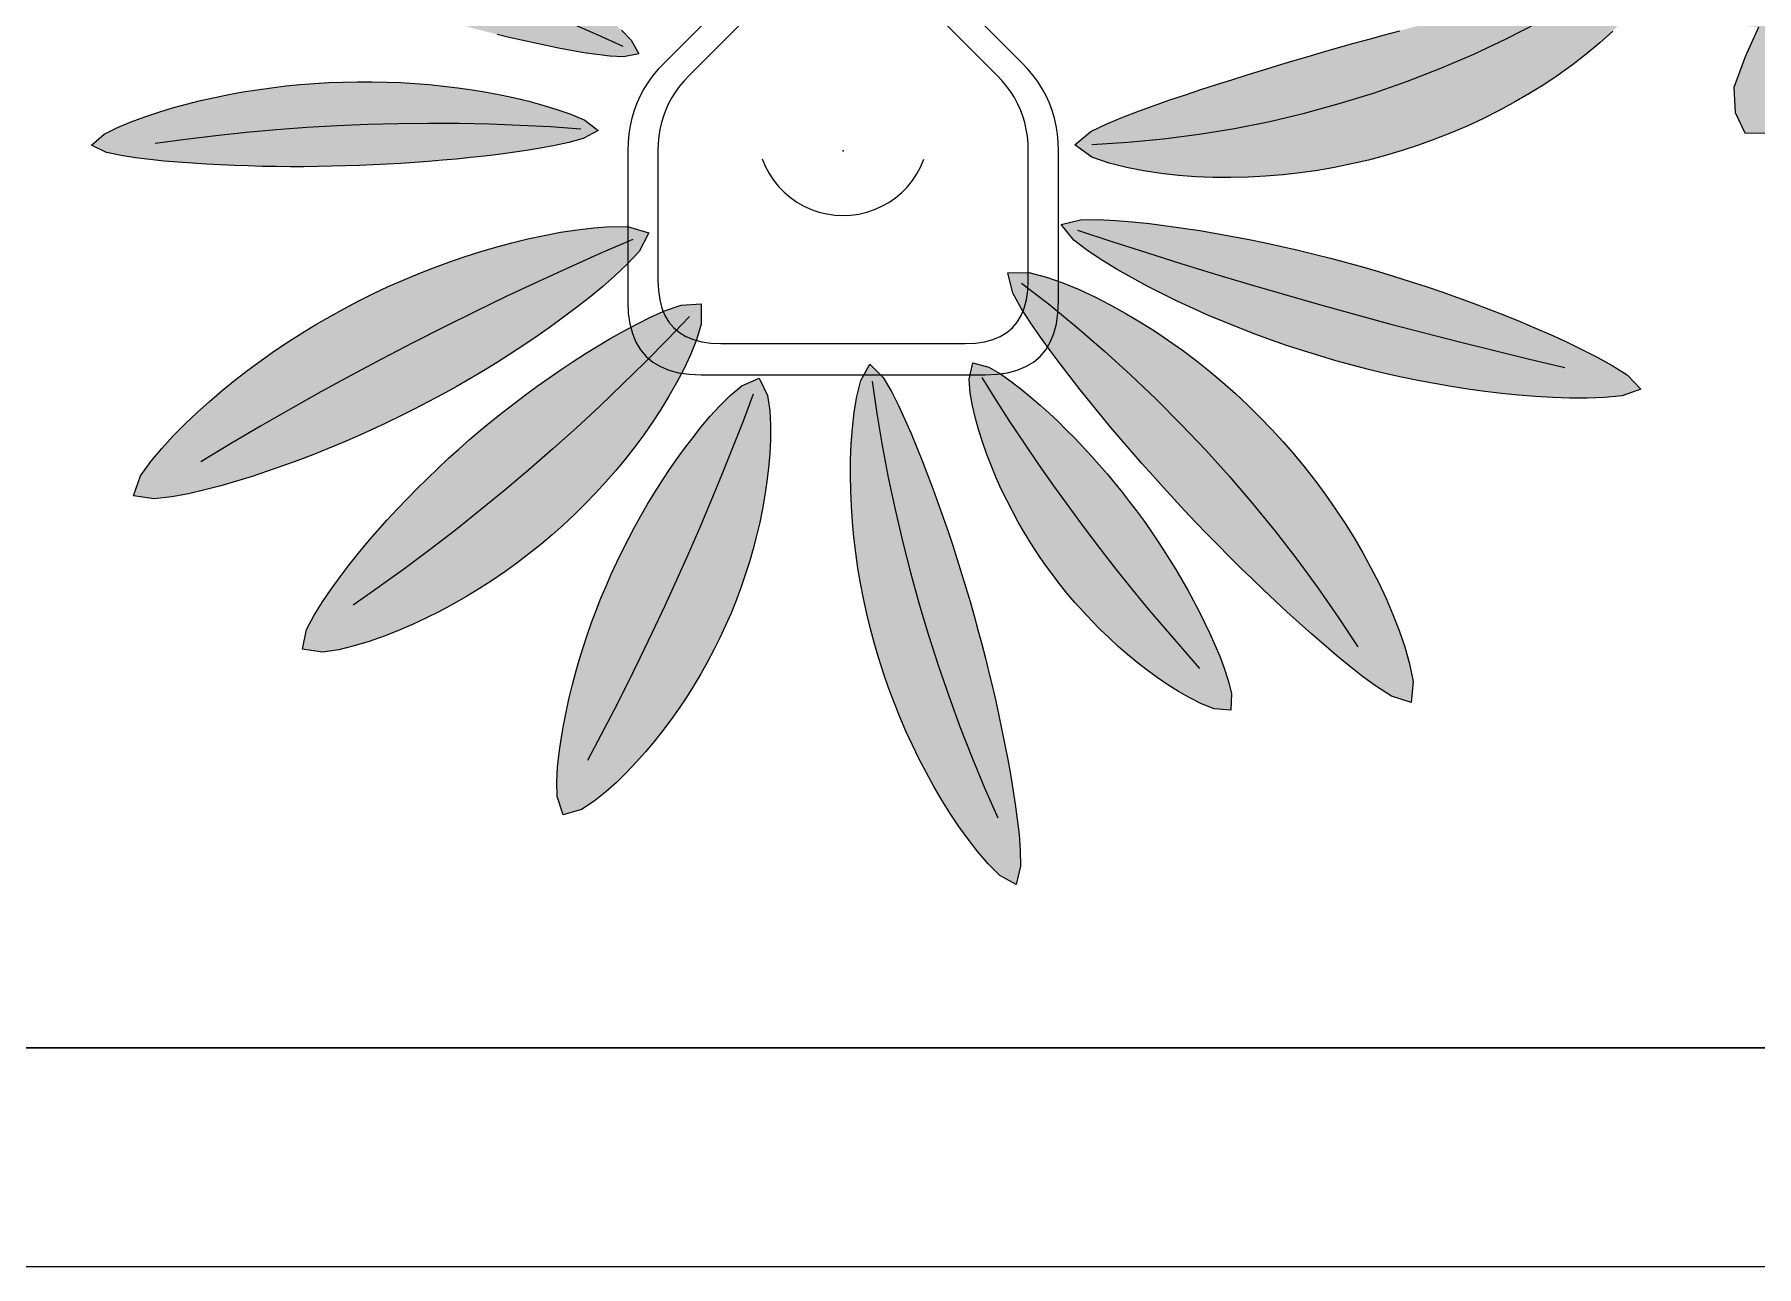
# Model space of a CAD drawing. Header units: millimetres. Extents: x 0 to 13850, y 0 to 6064.
# Drawn here: x 8228 to 9228, y 0 to 716 of the extents above; entities that cross this region are included whole.
import ezdxf

# ---------------------------------------------------------------- set-up
doc = ezdxf.new("R2010")
doc.units = ezdxf.units.MM
for name, color, linetype, true_color in [('EH-PLANT-FILL', 9, 'Continuous', 0xa6e6bd), ('EH-PLANT-LEAVES', 103, 'Continuous', 0x4dcc7a), ('EH-PLANT-POT', 118, 'Continuous', 0x003b2b), ('EH-PLANT-STEMS', 37, 'Continuous', 0x8c5e36), ('PT Top Right', 96, 'Continuous', 0x007f00), ('Walls', 1, 'Continuous', 0xff0000)]:
    doc.layers.add(name, color=color, linetype=linetype, true_color=true_color)
doc.layers.add('Furniture Stretch', color=7, linetype='Continuous')
doc.layers.add('Rooms$Living Room', color=7, linetype='Continuous')

# ---------------------------------------------------------------- blocks, each defined once
blk = doc.blocks.new('EH_PLANT_SPIKY')
at = {"layer": 'EH-PLANT-FILL'}
for points in [[(-118.649, 56.424), (-127.588, 54.662), (-135.441, 55.101), (-143.053, 55.978), (-150.528, 57.086), (-157.906, 58.346), (-165.209, 59.718), (-172.45, 61.18), (-179.639, 62.718), (-186.78, 64.324), (-193.88, 65.994), (-200.942, 67.724), (-207.968, 69.511), (-214.963, 71.356), (-221.929, 73.258), (-228.867, 75.216), (-235.781, 77.231), (-242.672, 79.303), (-249.542, 81.433), (-256.395, 83.621), (-263.231, 85.868), (-270.052, 88.175), (-276.862, 90.542), (-283.661, 92.972), (-290.452, 95.465), (-297.237, 98.023), (-304.016, 100.648), (-310.793, 103.345), (-317.568, 106.117), (-324.342, 108.972), (-331.115, 111.92), (-337.888, 114.977), (-344.658, 118.169), (-351.421, 121.541), (-358.164, 125.181), (-364.854, 129.318), (-371.173, 135.88), (-362.96, 139.899), (-355.139, 141.383), (-347.391, 142.261), (-339.683, 142.762), (-332.005, 142.974), (-324.352, 142.943), (-316.724, 142.695), (-309.121, 142.245), (-301.544, 141.605), (-293.995, 140.782), (-286.475, 139.779), (-278.989, 138.602), (-271.537, 137.253), (-264.122, 135.733), (-256.748, 134.045), (-249.417, 132.189), (-242.132, 130.167), (-234.896, 127.981), (-227.712, 125.63), (-220.581, 123.116), (-213.509, 120.439), (-206.497, 117.601), (-199.548, 114.601), (-192.666, 111.441), (-185.854, 108.119), (-179.115, 104.635), (-172.455, 100.987), (-165.876, 97.173), (-159.385, 93.188), (-152.99, 89.024), (-146.698, 84.667), (-140.525, 80.097), (-134.493, 75.273), (-128.644, 70.116), (-123.081, 64.421)], [(134.482, 3.501), (143.778, 11.333), (153.076, 15.808), (162.315, 19.639), (171.498, 23.144), (180.629, 26.447), (189.711, 29.61), (198.75, 32.669), (207.749, 35.646), (216.713, 38.553), (225.645, 41.402), (234.552, 44.197), (243.436, 46.944), (252.303, 49.645), (261.156, 52.303), (270.002, 54.92), (278.843, 57.497), (287.686, 60.036), (296.534, 62.538), (305.391, 65.005), (314.264, 67.438), (323.155, 69.837), (332.07, 72.205), (341.014, 74.542), (349.992, 76.849), (359.008, 79.126), (368.068, 81.373), (377.178, 83.589), (386.346, 85.77), (395.58, 87.91), (404.89, 90.001), (414.292, 92.025), (423.808, 93.956), (433.473, 95.741), (443.357, 97.277), (453.625, 98.293), (465.639, 96.441), (460.794, 85.207), (454.078, 77.067), (446.857, 69.675), (439.301, 62.763), (431.479, 56.226), (423.432, 50.016), (415.184, 44.107), (406.755, 38.484), (398.157, 33.137), (389.402, 28.064), (380.502, 23.262), (371.464, 18.732), (362.299, 14.473), (353.014, 10.488), (343.617, 6.778), (334.117, 3.345), (324.521, 0.192), (314.837, -2.679), (305.074, -5.265), (295.239, -7.566), (285.34, -9.578), (275.385, -11.299), (265.382, -12.727), (255.339, -13.86), (245.264, -14.693), (235.164, -15.223), (225.049, -15.446), (214.925, -15.354), (204.8, -14.938), (194.682, -14.183), (184.579, -13.068), (174.499, -11.555), (164.448, -9.584), (154.436, -7.029), (144.466, -3.572)], [(-142.276, 11.893), (-150.842, 7.167), (-159.176, 4.889), (-167.445, 3.111), (-175.67, 1.603), (-183.862, 0.277), (-192.028, -0.913), (-200.17, -1.992), (-208.292, -2.976), (-216.397, -3.874), (-224.487, -4.693), (-232.564, -5.437), (-240.631, -6.11), (-248.688, -6.713), (-256.738, -7.248), (-264.783, -7.716), (-272.824, -8.116), (-280.864, -8.45), (-288.903, -8.718), (-296.945, -8.919), (-304.991, -9.054), (-313.042, -9.123), (-321.1, -9.125), (-329.168, -9.061), (-337.246, -8.928), (-345.338, -8.727), (-353.445, -8.454), (-361.569, -8.108), (-369.712, -7.684), (-377.878, -7.176), (-386.069, -6.573), (-394.29, -5.861), (-402.546, -5.015), (-410.845, -3.989), (-419.203, -2.695), (-427.656, -0.907), (-436.483, 3.312), (-429.077, 9.746), (-421.282, 13.651), (-413.38, 16.963), (-405.408, 19.907), (-397.381, 22.574), (-389.307, 25.006), (-381.194, 27.23), (-373.047, 29.261), (-364.868, 31.108), (-356.661, 32.778), (-348.429, 34.274), (-340.175, 35.601), (-331.901, 36.759), (-323.61, 37.75), (-315.305, 38.574), (-306.987, 39.231), (-298.66, 39.723), (-290.326, 40.049), (-281.987, 40.21), (-273.645, 40.204), (-265.303, 40.032), (-256.964, 39.693), (-248.63, 39.188), (-240.303, 38.514), (-231.985, 37.671), (-223.68, 36.657), (-215.39, 35.468), (-207.117, 34.101), (-198.865, 32.548), (-190.636, 30.801), (-182.435, 28.843), (-174.265, 26.649), (-166.135, 24.174), (-158.053, 21.329), (-150.045, 17.885)], [(126.7, -42.798), (137.891, -39.971), (148.145, -39.872), (158.192, -40.352), (168.118, -41.16), (177.957, -42.195), (187.728, -43.41), (197.441, -44.776), (207.104, -46.275), (216.72, -47.898), (226.294, -49.636), (235.827, -51.486), (245.322, -53.444), (254.781, -55.508), (264.204, -57.677), (273.594, -59.95), (282.951, -62.327), (292.277, -64.808), (301.572, -67.393), (310.838, -70.082), (320.074, -72.875), (329.284, -75.773), (338.466, -78.776), (347.622, -81.886), (356.753, -85.104), (365.859, -88.431), (374.941, -91.87), (383.998, -95.425), (393.031, -99.101), (402.039, -102.906), (411.019, -106.851), (419.969, -110.956), (428.883, -115.248), (437.75, -119.781), (446.549, -124.655), (455.219, -130.131), (463.252, -138.419), (452.354, -142.265), (442.107, -143.248), (431.998, -143.579), (421.971, -143.518), (412.003, -143.167), (402.083, -142.578), (392.206, -141.781), (382.369, -140.793), (372.57, -139.626), (362.808, -138.289), (353.083, -136.786), (343.396, -135.121), (333.748, -133.297), (324.138, -131.315), (314.567, -129.178), (305.037, -126.885), (295.549, -124.438), (286.103, -121.837), (276.701, -119.083), (267.343, -116.175), (258.032, -113.115), (248.767, -109.901), (239.551, -106.534), (230.385, -103.012), (221.269, -99.335), (212.207, -95.5), (203.201, -91.505), (194.252, -87.345), (185.365, -83.013), (176.544, -78.498), (167.796, -73.783), (159.133, -68.84), (150.572, -63.619), (142.148, -58.023), (133.948, -51.799)], [(-112.863, -47.532), (-118.388, -58.344), (-125.285, -65.832), (-132.458, -72.608), (-139.781, -78.979), (-147.205, -85.068), (-154.707, -90.936), (-162.275, -96.617), (-169.9, -102.134), (-177.58, -107.501), (-185.312, -112.727), (-193.095, -117.82), (-200.929, -122.783), (-208.814, -127.621), (-216.751, -132.336), (-224.742, -136.93), (-232.788, -141.405), (-240.89, -145.762), (-249.049, -150.002), (-257.268, -154.126), (-265.547, -158.135), (-273.889, -162.029), (-282.296, -165.809), (-290.77, -169.475), (-299.312, -173.026), (-307.926, -176.462), (-316.614, -179.781), (-325.381, -182.981), (-334.231, -186.056), (-343.171, -188.999), (-352.21, -191.798), (-361.362, -194.436), (-370.647, -196.88), (-380.103, -199.076), (-389.797, -200.914), (-399.907, -202.112), (-411.905, -200.249), (-407.906, -188.759), (-401.98, -180.393), (-395.602, -172.732), (-388.946, -165.493), (-382.083, -158.566), (-375.05, -151.896), (-367.867, -145.453), (-360.548, -139.218), (-353.103, -133.179), (-345.539, -127.33), (-337.86, -121.666), (-330.072, -116.184), (-322.176, -110.882), (-314.176, -105.76), (-306.075, -100.818), (-297.875, -96.056), (-289.578, -91.474), (-281.186, -87.073), (-272.701, -82.855), (-264.125, -78.82), (-255.459, -74.969), (-246.706, -71.304), (-237.866, -67.826), (-228.942, -64.538), (-219.935, -61.443), (-210.844, -58.543), (-201.671, -55.845), (-192.414, -53.354), (-183.072, -51.081), (-173.641, -49.039), (-164.114, -47.252), (-154.479, -45.754), (-144.713, -44.606), (-134.767, -43.931), (-124.515, -44.035)], [(95.636, -70.823), (107.881, -70.533), (118.003, -73.211), (127.643, -76.624), (136.986, -80.505), (146.103, -84.748), (155.025, -89.297), (163.771, -94.12), (172.348, -99.196), (180.761, -104.508), (189.011, -110.047), (197.098, -115.803), (205.019, -121.771), (212.772, -127.943), (220.355, -134.314), (227.763, -140.88), (234.994, -147.637), (242.044, -154.579), (248.908, -161.703), (255.583, -169.005), (262.065, -176.48), (268.351, -184.124), (274.435, -191.933), (280.314, -199.904), (285.983, -208.032), (291.437, -216.315), (296.67, -224.75), (301.675, -233.334), (306.444, -242.066), (310.966, -250.947), (315.226, -259.981), (319.202, -269.173), (322.859, -278.54), (326.141, -288.11), (328.937, -297.947), (330.969, -308.218), (329.904, -320.42), (318.304, -316.673), (309.645, -311.099), (301.598, -305.194), (293.884, -299.129), (286.394, -292.968), (279.072, -286.742), (271.885, -280.467), (264.812, -274.152), (257.84, -267.802), (250.957, -261.417), (244.158, -255), (237.436, -248.548), (230.786, -242.061), (224.205, -235.536), (217.689, -228.971), (211.235, -222.365), (204.84, -215.713), (198.502, -209.014), (192.217, -202.264), (185.984, -195.461), (179.799, -188.602), (173.66, -181.684), (167.565, -174.703), (161.511, -167.656), (155.498, -160.539), (149.524, -153.347), (143.588, -146.074), (137.691, -138.713), (131.836, -131.255), (126.029, -123.685), (120.279, -115.984), (114.604, -108.119), (109.04, -100.037), (103.656, -91.632), (98.641, -82.638)], [(-82.411, -88.849), (-82.382, -100.601), (-85.178, -109.787), (-88.64, -118.399), (-92.514, -126.667), (-96.696, -134.68), (-101.135, -142.48), (-105.799, -150.091), (-110.67, -157.527), (-115.733, -164.797), (-120.978, -171.904), (-126.399, -178.85), (-131.991, -185.637), (-137.747, -192.264), (-143.666, -198.731), (-149.742, -205.036), (-155.974, -211.177), (-162.357, -217.153), (-168.89, -222.961), (-175.57, -228.6), (-182.395, -234.067), (-189.361, -239.36), (-196.468, -244.475), (-203.712, -249.412), (-211.092, -254.165), (-218.606, -258.732), (-226.254, -263.108), (-234.036, -267.288), (-241.953, -271.263), (-250.007, -275.024), (-258.206, -278.556), (-266.559, -281.838), (-275.085, -284.836), (-283.821, -287.492), (-292.839, -289.692), (-302.33, -291.149), (-313.958, -289.447), (-311.616, -277.966), (-307.196, -269.563), (-302.361, -261.82), (-297.302, -254.452), (-292.094, -247.345), (-286.772, -240.441), (-281.355, -233.706), (-275.856, -227.121), (-270.28, -220.67), (-264.631, -214.343), (-258.91, -208.135), (-253.118, -202.038), (-247.255, -196.05), (-241.32, -190.167), (-235.31, -184.386), (-229.226, -178.705), (-223.064, -173.121), (-216.824, -167.632), (-210.502, -162.238), (-204.097, -156.935), (-197.607, -151.722), (-191.028, -146.598), (-184.359, -141.561), (-177.597, -136.611), (-170.737, -131.747), (-163.777, -126.97), (-156.71, -122.28), (-149.53, -117.68), (-142.228, -113.175), (-134.791, -108.774), (-127.199, -104.49), (-119.422, -100.347), (-111.408, -96.391), (-103.055, -92.708), (-94.108, -89.53)], [(15.595, -123.833), (23.312, -131.603), (28.028, -139.706), (32.133, -147.846), (35.908, -155.995), (39.463, -164.142), (42.853, -172.283), (46.111, -180.418), (49.257, -188.547), (52.302, -196.672), (55.255, -204.794), (58.123, -212.916), (60.908, -221.039), (63.615, -229.166), (66.246, -237.299), (68.801, -245.441), (71.284, -253.595), (73.693, -261.764), (76.031, -269.949), (78.299, -278.155), (80.496, -286.383), (82.625, -294.636), (84.684, -302.918), (86.675, -311.231), (88.597, -319.579), (90.449, -327.964), (92.232, -336.39), (93.941, -344.862), (95.573, -353.384), (97.123, -361.962), (98.578, -370.603), (99.924, -379.319), (101.133, -388.125), (102.155, -397.047), (102.891, -406.134), (103.085, -415.507), (100.545, -426.16), (90.954, -420.787), (84.226, -414.08), (78.169, -407.031), (72.528, -399.763), (67.203, -392.326), (62.147, -384.748), (57.333, -377.043), (52.743, -369.226), (48.368, -361.303), (44.202, -353.283), (40.242, -345.17), (36.485, -336.971), (32.931, -328.69), (29.58, -320.33), (26.431, -311.897), (23.486, -303.395), (20.745, -294.827), (18.209, -286.197), (15.879, -277.509), (13.756, -268.767), (11.842, -259.975), (10.137, -251.136), (8.644, -242.254), (7.365, -233.334), (6.301, -224.378), (5.456, -215.39), (4.835, -206.374), (4.443, -197.332), (4.289, -188.268), (4.387, -179.183), (4.755, -170.08), (5.427, -160.959), (6.457, -151.816), (7.956, -142.645), (10.206, -133.415)], [(75.247, -123.143), (84.647, -125.53), (91.375, -129.516), (97.529, -133.826), (103.356, -138.313), (108.953, -142.919), (114.37, -147.617), (119.637, -152.393), (124.771, -157.237), (129.783, -162.144), (134.683, -167.112), (139.475, -172.139), (144.165, -177.225), (148.755, -182.37), (153.248, -187.575), (157.647, -192.84), (161.952, -198.168), (166.165, -203.559), (170.287, -209.014), (174.321, -214.536), (178.267, -220.126), (182.125, -225.785), (185.898, -231.516), (189.584, -237.32), (193.186, -243.199), (196.702, -249.157), (200.132, -255.197), (203.475, -261.322), (206.727, -267.537), (209.883, -273.85), (212.935, -280.271), (215.87, -286.814), (218.665, -293.502), (221.279, -300.376), (223.63, -307.511), (225.505, -315.104), (225.077, -324.793), (215.386, -324.018), (208.049, -321.102), (201.239, -317.685), (194.745, -313.96), (188.483, -310.005), (182.413, -305.862), (176.513, -301.551), (170.769, -297.09), (165.174, -292.488), (159.723, -287.752), (154.413, -282.887), (149.242, -277.898), (144.21, -272.789), (139.317, -267.562), (134.564, -262.22), (129.951, -256.765), (125.48, -251.199), (121.151, -245.524), (116.967, -239.742), (112.928, -233.854), (109.036, -227.864), (105.293, -221.771), (101.7, -215.578), (98.261, -209.285), (94.977, -202.895), (91.852, -196.407), (88.89, -189.82), (86.098, -183.135), (83.484, -176.349), (81.06, -169.456), (78.844, -162.448), (76.865, -155.312), (75.173, -148.018), (73.866, -140.512), (73.192, -132.645)], [(-48.685, -131.972), (-43.879, -142.031), (-42.621, -150.808), (-42.17, -159.308), (-42.204, -167.648), (-42.596, -175.872), (-43.281, -184), (-44.223, -192.045), (-45.399, -200.011), (-46.793, -207.904), (-48.396, -215.723), (-50.201, -223.471), (-52.203, -231.145), (-54.397, -238.747), (-56.782, -246.274), (-59.356, -253.726), (-62.116, -261.101), (-65.062, -268.396), (-68.191, -275.611), (-71.505, -282.744), (-75.001, -289.793), (-78.679, -296.755), (-82.539, -303.629), (-86.581, -310.412), (-90.804, -317.103), (-95.211, -323.697), (-99.803, -330.193), (-104.582, -336.586), (-109.555, -342.872), (-114.728, -349.043), (-120.115, -355.091), (-125.735, -361.003), (-131.621, -366.76), (-137.833, -372.326), (-144.486, -377.636), (-151.882, -382.526), (-162.593, -385.617), (-166.069, -375.046), (-166.281, -366.248), (-165.8, -357.845), (-164.929, -349.67), (-163.784, -341.659), (-162.424, -333.778), (-160.882, -326.008), (-159.177, -318.335), (-157.324, -310.751), (-155.329, -303.249), (-153.197, -295.824), (-150.933, -288.474), (-148.537, -281.195), (-146.011, -273.984), (-143.355, -266.84), (-140.57, -259.76), (-137.655, -252.742), (-134.609, -245.784), (-131.432, -238.886), (-128.124, -232.045), (-124.682, -225.259), (-121.106, -218.528), (-117.395, -211.85), (-113.546, -205.223), (-109.557, -198.647), (-105.424, -192.122), (-101.142, -185.647), (-96.705, -179.223), (-92.102, -172.852), (-87.318, -166.537), (-82.332, -160.285), (-77.105, -154.107), (-71.574, -148.025), (-65.612, -142.083), (-58.895, -136.396)]]:
    blk.add_hatch(color=256, dxfattribs=at).paths.add_polyline_path(points, flags=0)
at = {"layer": 'EH-PLANT-LEAVES', "color": 103, "true_color": 0x4dcc7a}
for points in [[(-128.644, 70.116), (-123.081, 64.421), (-118.649, 56.424), (-127.588, 54.662), (-135.441, 55.101), (-143.053, 55.978), (-150.528, 57.086), (-157.906, 58.346), (-165.209, 59.718), (-172.45, 61.18), (-179.639, 62.718), (-186.78, 64.324), (-193.88, 65.994), (-200.942, 67.724)], [(446.857, 69.675), (439.301, 62.763), (431.479, 56.226), (423.432, 50.016), (415.184, 44.107), (406.755, 38.484), (398.157, 33.137), (389.402, 28.064), (380.502, 23.262), (371.464, 18.732), (362.299, 14.473), (353.014, 10.488), (343.617, 6.778), (334.117, 3.345), (324.521, 0.192), (314.837, -2.679), (305.074, -5.265), (295.239, -7.566), (285.34, -9.578), (275.385, -11.299), (265.382, -12.727), (255.339, -13.86), (245.264, -14.693), (235.164, -15.223), (225.049, -15.446), (214.925, -15.354), (204.8, -14.938), (194.682, -14.183), (184.579, -13.068), (174.499, -11.555), (164.448, -9.584), (154.436, -7.029), (144.466, -3.572), (134.482, 3.501), (143.778, 11.333), (153.076, 15.808), (162.315, 19.639), (171.498, 23.144), (180.629, 26.447), (189.711, 29.61), (198.75, 32.669), (207.749, 35.646), (216.713, 38.553), (225.645, 41.402), (234.552, 44.197), (243.436, 46.944), (252.303, 49.645), (261.156, 52.303), (270.002, 54.92), (278.843, 57.497), (287.686, 60.036), (296.534, 62.538), (305.391, 65.005), (314.264, 67.438), (323.155, 69.837)]]:
    blk.add_lwpolyline(points, dxfattribs=at)
for points in [[(-142.276, 11.893), (-150.842, 7.167), (-159.176, 4.889), (-167.445, 3.111), (-175.67, 1.603), (-183.862, 0.277), (-192.028, -0.913), (-200.17, -1.992), (-208.292, -2.976), (-216.397, -3.874), (-224.487, -4.693), (-232.564, -5.437), (-240.631, -6.11), (-248.688, -6.713), (-256.738, -7.248), (-264.783, -7.716), (-272.824, -8.116), (-280.864, -8.45), (-288.903, -8.718), (-296.945, -8.919), (-304.991, -9.054), (-313.042, -9.123), (-321.1, -9.125), (-329.168, -9.061), (-337.246, -8.928), (-345.338, -8.727), (-353.445, -8.454), (-361.569, -8.108), (-369.712, -7.684), (-377.878, -7.176), (-386.069, -6.573), (-394.29, -5.861), (-402.546, -5.015), (-410.845, -3.989), (-419.203, -2.695), (-427.656, -0.907), (-436.483, 3.312), (-429.077, 9.746), (-421.282, 13.651), (-413.38, 16.963), (-405.408, 19.907), (-397.381, 22.574), (-389.307, 25.006), (-381.194, 27.23), (-373.047, 29.261), (-364.868, 31.108), (-356.661, 32.778), (-348.429, 34.274), (-340.175, 35.601), (-331.901, 36.759), (-323.61, 37.75), (-315.305, 38.574), (-306.987, 39.231), (-298.66, 39.723), (-290.326, 40.049), (-281.987, 40.21), (-273.645, 40.204), (-265.303, 40.032), (-256.964, 39.693), (-248.63, 39.188), (-240.303, 38.514), (-231.985, 37.671), (-223.68, 36.657), (-215.39, 35.468), (-207.117, 34.101), (-198.865, 32.548), (-190.636, 30.801), (-182.435, 28.843), (-174.265, 26.649), (-166.135, 24.174), (-158.053, 21.329), (-150.045, 17.885)], [(126.7, -42.798), (137.891, -39.971), (148.145, -39.872), (158.192, -40.352), (168.118, -41.16), (177.957, -42.195), (187.728, -43.41), (197.441, -44.776), (207.104, -46.275), (216.72, -47.898), (226.294, -49.636), (235.827, -51.486), (245.322, -53.444), (254.781, -55.508), (264.204, -57.677), (273.594, -59.95), (282.951, -62.327), (292.277, -64.808), (301.572, -67.393), (310.838, -70.082), (320.074, -72.875), (329.284, -75.773), (338.466, -78.776), (347.622, -81.886), (356.753, -85.104), (365.859, -88.431), (374.941, -91.87), (383.998, -95.425), (393.031, -99.101), (402.039, -102.906), (411.019, -106.851), (419.969, -110.956), (428.883, -115.248), (437.75, -119.781), (446.549, -124.655), (455.219, -130.131), (463.252, -138.419), (452.354, -142.265), (442.107, -143.248), (431.998, -143.579), (421.971, -143.518), (412.003, -143.167), (402.083, -142.578), (392.206, -141.781), (382.369, -140.793), (372.57, -139.626), (362.808, -138.289), (353.083, -136.786), (343.396, -135.121), (333.748, -133.297), (324.138, -131.315), (314.567, -129.178), (305.037, -126.885), (295.549, -124.438), (286.103, -121.837), (276.701, -119.083), (267.343, -116.175), (258.032, -113.115), (248.767, -109.901), (239.551, -106.534), (230.385, -103.012), (221.269, -99.335), (212.207, -95.5), (203.201, -91.505), (194.252, -87.345), (185.365, -83.013), (176.544, -78.498), (167.796, -73.783), (159.133, -68.84), (150.572, -63.619), (142.148, -58.023), (133.948, -51.799)], [(-112.863, -47.532), (-118.388, -58.344), (-125.285, -65.832), (-132.458, -72.608), (-139.781, -78.979), (-147.205, -85.068), (-154.707, -90.936), (-162.275, -96.617), (-169.9, -102.134), (-177.58, -107.501), (-185.312, -112.727), (-193.095, -117.82), (-200.929, -122.783), (-208.814, -127.621), (-216.751, -132.336), (-224.742, -136.93), (-232.788, -141.405), (-240.89, -145.762), (-249.049, -150.002), (-257.268, -154.126), (-265.547, -158.135), (-273.889, -162.029), (-282.296, -165.809), (-290.77, -169.475), (-299.312, -173.026), (-307.926, -176.462), (-316.614, -179.781), (-325.381, -182.981), (-334.231, -186.056), (-343.171, -188.999), (-352.21, -191.798), (-361.362, -194.436), (-370.647, -196.88), (-380.103, -199.076), (-389.797, -200.914), (-399.907, -202.112), (-411.905, -200.249), (-407.906, -188.759), (-401.98, -180.393), (-395.602, -172.732), (-388.946, -165.493), (-382.083, -158.566), (-375.05, -151.896), (-367.867, -145.453), (-360.548, -139.218), (-353.103, -133.179), (-345.539, -127.33), (-337.86, -121.666), (-330.072, -116.184), (-322.176, -110.882), (-314.176, -105.76), (-306.075, -100.818), (-297.875, -96.056), (-289.578, -91.474), (-281.186, -87.073), (-272.701, -82.855), (-264.125, -78.82), (-255.459, -74.969), (-246.706, -71.304), (-237.866, -67.826), (-228.942, -64.538), (-219.935, -61.443), (-210.844, -58.543), (-201.671, -55.845), (-192.414, -53.354), (-183.072, -51.081), (-173.641, -49.039), (-164.114, -47.252), (-154.479, -45.754), (-144.713, -44.606), (-134.767, -43.931), (-124.515, -44.035)], [(95.636, -70.823), (107.881, -70.533), (118.003, -73.211), (127.643, -76.624), (136.986, -80.505), (146.103, -84.748), (155.025, -89.297), (163.771, -94.12), (172.348, -99.196), (180.761, -104.508), (189.011, -110.047), (197.098, -115.803), (205.019, -121.771), (212.772, -127.943), (220.355, -134.314), (227.763, -140.88), (234.994, -147.637), (242.044, -154.579), (248.908, -161.703), (255.583, -169.005), (262.065, -176.48), (268.351, -184.124), (274.435, -191.933), (280.314, -199.904), (285.983, -208.032), (291.437, -216.315), (296.67, -224.75), (301.675, -233.334), (306.444, -242.066), (310.966, -250.947), (315.226, -259.981), (319.202, -269.173), (322.859, -278.54), (326.141, -288.11), (328.937, -297.947), (330.969, -308.218), (329.904, -320.42), (318.304, -316.673), (309.645, -311.099), (301.598, -305.194), (293.884, -299.129), (286.394, -292.968), (279.072, -286.742), (271.885, -280.467), (264.812, -274.152), (257.84, -267.802), (250.957, -261.417), (244.158, -255), (237.436, -248.548), (230.786, -242.061), (224.205, -235.536), (217.689, -228.971), (211.235, -222.365), (204.84, -215.713), (198.502, -209.014), (192.217, -202.264), (185.984, -195.461), (179.799, -188.602), (173.66, -181.684), (167.565, -174.703), (161.511, -167.656), (155.498, -160.539), (149.524, -153.347), (143.588, -146.074), (137.691, -138.713), (131.836, -131.255), (126.029, -123.685), (120.279, -115.984), (114.604, -108.119), (109.04, -100.037), (103.656, -91.632), (98.641, -82.638)], [(-82.411, -88.849), (-82.382, -100.601), (-85.178, -109.787), (-88.64, -118.399), (-92.514, -126.667), (-96.696, -134.68), (-101.135, -142.48), (-105.799, -150.091), (-110.67, -157.527), (-115.733, -164.797), (-120.978, -171.904), (-126.399, -178.85), (-131.991, -185.637), (-137.747, -192.264), (-143.666, -198.731), (-149.742, -205.036), (-155.974, -211.177), (-162.357, -217.153), (-168.89, -222.961), (-175.57, -228.6), (-182.395, -234.067), (-189.361, -239.36), (-196.468, -244.475), (-203.712, -249.412), (-211.092, -254.165), (-218.606, -258.732), (-226.254, -263.108), (-234.036, -267.288), (-241.953, -271.263), (-250.007, -275.024), (-258.206, -278.556), (-266.559, -281.838), (-275.085, -284.836), (-283.821, -287.492), (-292.839, -289.692), (-302.33, -291.149), (-313.958, -289.447), (-311.616, -277.966), (-307.196, -269.563), (-302.361, -261.82), (-297.302, -254.452), (-292.094, -247.345), (-286.772, -240.441), (-281.355, -233.706), (-275.856, -227.121), (-270.28, -220.67), (-264.631, -214.343), (-258.91, -208.135), (-253.118, -202.038), (-247.255, -196.05), (-241.32, -190.167), (-235.31, -184.386), (-229.226, -178.705), (-223.064, -173.121), (-216.824, -167.632), (-210.502, -162.238), (-204.097, -156.935), (-197.607, -151.722), (-191.028, -146.598), (-184.359, -141.561), (-177.597, -136.611), (-170.737, -131.747), (-163.777, -126.97), (-156.71, -122.28), (-149.53, -117.68), (-142.228, -113.175), (-134.791, -108.774), (-127.199, -104.49), (-119.422, -100.347), (-111.408, -96.391), (-103.055, -92.708), (-94.108, -89.53)], [(15.595, -123.833), (23.312, -131.603), (28.028, -139.706), (32.133, -147.846), (35.908, -155.995), (39.463, -164.142), (42.853, -172.283), (46.111, -180.418), (49.257, -188.547), (52.302, -196.672), (55.255, -204.794), (58.123, -212.916), (60.908, -221.039), (63.615, -229.166), (66.246, -237.299), (68.801, -245.441), (71.284, -253.595), (73.693, -261.764), (76.031, -269.949), (78.299, -278.155), (80.496, -286.383), (82.625, -294.636), (84.684, -302.918), (86.675, -311.231), (88.597, -319.579), (90.449, -327.964), (92.232, -336.39), (93.941, -344.862), (95.573, -353.384), (97.123, -361.962), (98.578, -370.603), (99.924, -379.319), (101.133, -388.125), (102.155, -397.047), (102.891, -406.134), (103.085, -415.507), (100.545, -426.16), (90.954, -420.787), (84.226, -414.08), (78.169, -407.031), (72.528, -399.763), (67.203, -392.326), (62.147, -384.748), (57.333, -377.043), (52.743, -369.226), (48.368, -361.303), (44.202, -353.283), (40.242, -345.17), (36.485, -336.971), (32.931, -328.69), (29.58, -320.33), (26.431, -311.897), (23.486, -303.395), (20.745, -294.827), (18.209, -286.197), (15.879, -277.509), (13.756, -268.767), (11.842, -259.975), (10.137, -251.136), (8.644, -242.254), (7.365, -233.334), (6.301, -224.378), (5.456, -215.39), (4.835, -206.374), (4.443, -197.332), (4.289, -188.268), (4.387, -179.183), (4.755, -170.08), (5.427, -160.959), (6.457, -151.816), (7.956, -142.645), (10.206, -133.415)], [(75.247, -123.143), (84.647, -125.53), (91.375, -129.516), (97.529, -133.826), (103.356, -138.313), (108.953, -142.919), (114.37, -147.617), (119.637, -152.393), (124.771, -157.237), (129.783, -162.144), (134.683, -167.112), (139.475, -172.139), (144.165, -177.225), (148.755, -182.37), (153.248, -187.575), (157.647, -192.84), (161.952, -198.168), (166.165, -203.559), (170.287, -209.014), (174.321, -214.536), (178.267, -220.126), (182.125, -225.785), (185.898, -231.516), (189.584, -237.32), (193.186, -243.199), (196.702, -249.157), (200.132, -255.197), (203.475, -261.322), (206.727, -267.537), (209.883, -273.85), (212.935, -280.271), (215.87, -286.814), (218.665, -293.502), (221.279, -300.376), (223.63, -307.511), (225.505, -315.104), (225.077, -324.793), (215.386, -324.018), (208.049, -321.102), (201.239, -317.685), (194.745, -313.96), (188.483, -310.005), (182.413, -305.862), (176.513, -301.551), (170.769, -297.09), (165.174, -292.488), (159.723, -287.752), (154.413, -282.887), (149.242, -277.898), (144.21, -272.789), (139.317, -267.562), (134.564, -262.22), (129.951, -256.765), (125.48, -251.199), (121.151, -245.524), (116.967, -239.742), (112.928, -233.854), (109.036, -227.864), (105.293, -221.771), (101.7, -215.578), (98.261, -209.285), (94.977, -202.895), (91.852, -196.407), (88.89, -189.82), (86.098, -183.135), (83.484, -176.349), (81.06, -169.456), (78.844, -162.448), (76.865, -155.312), (75.173, -148.018), (73.866, -140.512), (73.192, -132.645)], [(-48.685, -131.972), (-43.879, -142.031), (-42.621, -150.808), (-42.17, -159.308), (-42.204, -167.648), (-42.596, -175.872), (-43.281, -184), (-44.223, -192.045), (-45.399, -200.011), (-46.793, -207.904), (-48.396, -215.723), (-50.201, -223.471), (-52.203, -231.145), (-54.397, -238.747), (-56.782, -246.274), (-59.356, -253.726), (-62.116, -261.101), (-65.062, -268.396), (-68.191, -275.611), (-71.505, -282.744), (-75.001, -289.793), (-78.679, -296.755), (-82.539, -303.629), (-86.581, -310.412), (-90.804, -317.103), (-95.211, -323.697), (-99.803, -330.193), (-104.582, -336.586), (-109.555, -342.872), (-114.728, -349.043), (-120.115, -355.091), (-125.735, -361.003), (-131.621, -366.76), (-137.833, -372.326), (-144.486, -377.636), (-151.882, -382.526), (-162.593, -385.617), (-166.069, -375.046), (-166.281, -366.248), (-165.8, -357.845), (-164.929, -349.67), (-163.784, -341.659), (-162.424, -333.778), (-160.882, -326.008), (-159.177, -318.335), (-157.324, -310.751), (-155.329, -303.249), (-153.197, -295.824), (-150.933, -288.474), (-148.537, -281.195), (-146.011, -273.984), (-143.355, -266.84), (-140.57, -259.76), (-137.655, -252.742), (-134.609, -245.784), (-131.432, -238.886), (-128.124, -232.045), (-124.682, -225.259), (-121.106, -218.528), (-117.395, -211.85), (-113.546, -205.223), (-109.557, -198.647), (-105.424, -192.122), (-101.142, -185.647), (-96.705, -179.223), (-92.102, -172.852), (-87.318, -166.537), (-82.332, -160.285), (-77.105, -154.107), (-71.574, -148.025), (-65.612, -142.083), (-58.895, -136.396)]]:
    blk.add_lwpolyline(points, close=True, dxfattribs=at)
at = {"layer": 'EH-PLANT-POT', "color": 118, "true_color": 0x003b2b}
for points in [[(-25.544, 129.456), (-103.964, 51.036), (-107.324, 47.47), (-110.391, 43.782), (-113.167, 39.974), (-115.65, 36.044), (-117.842, 31.993), (-119.741, 27.822), (-121.348, 23.529), (-122.663, 19.115), (-123.685, 14.58), (-124.416, 9.925), (-124.854, 5.148), (-125, 0.25), (-125, -87.5), (-124.705, -94.288), (-123.819, -100.486), (-122.344, -106.094), (-120.278, -111.111), (-117.622, -115.538), (-114.375, -119.375), (-110.538, -122.622), (-106.111, -125.278), (-101.094, -127.344), (-95.486, -128.819), (-89.288, -129.705), (-82.5, -130), (82.5, -130), (89.288, -129.705), (95.486, -128.819), (101.094, -127.344), (106.111, -125.278), (110.538, -122.622), (114.375, -119.375), (117.622, -115.538), (120.278, -111.111), (122.344, -106.094), (123.819, -100.486), (124.705, -94.288), (125, -87.5), (125, 0.25), (124.854, 5.148), (124.416, 9.925), (123.685, 14.58), (122.663, 19.115), (121.348, 23.529), (119.741, 27.822), (117.842, 31.993), (115.65, 36.044), (113.167, 39.974), (110.391, 43.782), (107.324, 47.47), (103.964, 51.036), (25.544, 129.456)], [(-21.968, 111.332), (-89.409, 43.891), (-92.298, 40.824), (-94.937, 37.653), (-97.324, 34.377), (-99.459, 30.998), (-101.344, 27.514), (-102.977, 23.927), (-104.359, 20.235), (-105.49, 16.439), (-106.369, 12.539), (-106.997, 8.535), (-107.374, 4.427), (-107.5, 0.215), (-107.5, -75.25), (-107.246, -81.088), (-106.485, -86.418), (-105.216, -91.241), (-103.439, -95.556), (-101.155, -99.363), (-98.362, -102.663), (-95.063, -105.455), (-91.256, -107.739), (-86.941, -109.516), (-82.118, -110.785), (-76.788, -111.546), (-70.95, -111.8), (70.95, -111.8), (76.788, -111.546), (82.118, -110.785), (86.941, -109.516), (91.256, -107.739), (95.063, -105.455), (98.363, -102.662), (101.155, -99.363), (103.439, -95.556), (105.216, -91.241), (106.485, -86.418), (107.246, -81.088), (107.5, -75.25), (107.5, 0.215), (107.374, 4.427), (106.997, 8.535), (106.369, 12.539), (105.49, 16.439), (104.359, 20.235), (102.977, 23.927), (101.344, 27.514), (99.459, 30.998), (97.324, 34.377), (94.937, 37.653), (92.298, 40.824), (89.409, 43.891), (21.968, 111.332)], [(-46.996, -4.57), (-45.189, -8.899), (-42.985, -13.039), (-40.403, -16.955), (-37.465, -20.612), (-34.197, -23.977), (-30.629, -27.021), (-26.79, -29.717), (-22.716, -32.042), (-18.443, -33.974), (-14.006, -35.498), (-9.447, -36.599), (-4.804, -37.269), (-0.119, -37.5), (4.566, -37.291), (9.212, -36.644), (13.777, -35.565), (18.22, -34.062), (22.503, -32.15), (26.588, -29.844), (30.439, -27.167), (34.023, -24.14), (37.306, -20.79), (40.262, -17.148), (42.863, -13.244), (45.087, -9.115), (46.914, -4.794)]]:
    blk.add_lwpolyline(points, dxfattribs=at)
at = {"layer": 'EH-PLANT-STEMS', "color": 37, "true_color": 0x8c5e36}
for points in [[(-127.68, 60.719), (-142.198, 67.281), (-156.84, 73.563), (-171.6, 79.56), (-186.474, 85.27), (-201.455, 90.692), (-216.538, 95.824), (-231.718, 100.663), (-246.988, 105.208), (-262.344, 109.456), (-277.778, 113.407), (-293.286, 117.06), (-308.862, 120.411), (-324.499, 123.462), (-340.193, 126.209)], [(144.479, 3.761), (165.279, 5.019), (186.023, 6.993), (206.687, 9.679), (227.246, 13.075), (247.677, 17.176), (267.954, 21.977), (288.054, 27.473), (307.953, 33.658), (327.627, 40.524), (347.054, 48.062), (366.21, 56.265), (385.072, 65.122), (403.618, 74.622), (421.826, 84.755)], [(-152.241, 12.726), (-169.896, 13.924), (-187.567, 14.846), (-205.25, 15.491), (-222.942, 15.86), (-240.637, 15.951), (-258.331, 15.766), (-276.02, 15.304), (-293.7, 14.565), (-311.366, 13.55), (-329.015, 12.258), (-346.64, 10.691), (-364.239, 8.847), (-381.807, 6.729), (-399.34, 4.337)], [(136.174, -45.998), (156.115, -52.583), (176.1, -59.033), (196.129, -65.346), (216.201, -71.523), (236.313, -77.563), (256.467, -83.467), (276.66, -89.233), (296.892, -94.862), (317.162, -100.353), (337.468, -105.706), (357.811, -110.92), (378.188, -115.997), (398.6, -120.934), (419.044, -125.733)], [(-122.079, -51.413), (-140.581, -59.429), (-159, -67.634), (-177.335, -76.027), (-195.583, -84.606), (-213.742, -93.372), (-231.81, -102.323), (-249.786, -111.458), (-267.668, -120.776), (-285.453, -130.277), (-303.141, -139.959), (-320.728, -149.821), (-338.214, -159.863), (-355.596, -170.083), (-372.873, -180.48)], [(103.672, -76.774), (119.951, -89.47), (135.907, -102.569), (151.531, -116.062), (166.813, -129.941), (181.744, -144.197), (196.314, -158.821), (210.515, -173.804), (224.338, -189.138), (237.773, -204.811), (250.812, -220.816), (263.448, -237.141), (275.673, -253.776), (287.478, -270.711), (298.857, -287.936)], [(-89.211, -96.181), (-101.938, -109.491), (-114.865, -122.607), (-127.989, -135.526), (-141.308, -148.244), (-154.818, -160.759), (-168.517, -173.067), (-182.4, -185.167), (-196.465, -197.054), (-210.709, -208.727), (-225.128, -220.183), (-239.719, -231.419), (-254.479, -242.432), (-269.404, -253.221), (-284.491, -263.782)], [(16.845, -133.755), (19.595, -152.461), (22.73, -171.108), (26.25, -189.685), (30.153, -208.185), (34.438, -226.602), (39.102, -244.925), (44.144, -263.148), (49.561, -281.264), (55.351, -299.263), (61.511, -317.139), (68.04, -334.884), (74.934, -352.491), (82.19, -369.951), (89.805, -387.257)], [(80.461, -131.676), (88.492, -144.455), (96.683, -157.132), (105.033, -169.704), (113.54, -182.171), (122.204, -194.529), (131.022, -206.778), (139.994, -218.914), (149.118, -230.937), (158.392, -242.844), (167.816, -254.633), (177.386, -266.303), (187.103, -277.852), (196.965, -289.277), (206.969, -300.578)], [(-52.146, -141.354), (-58.074, -156.962), (-64.15, -172.512), (-70.374, -188.003), (-76.746, -203.435), (-83.265, -218.805), (-89.931, -234.112), (-96.742, -249.354), (-103.699, -264.531), (-110.8, -279.641), (-118.045, -294.683), (-125.433, -309.654), (-132.963, -324.555), (-140.636, -339.382), (-148.45, -354.136)]]:
    blk.add_lwpolyline(points, dxfattribs=at)
blk = doc.blocks.new('EH_PLANT_BUSH')
at = {"layer": 'EH-PLANT-FILL'}
blk.add_hatch(color=256, dxfattribs=at).paths.add_polyline_path([(370.939, 0), (357.198, 12.474), (355.994, 24.894), (376.85, 39.609), (396.674, 55.749), (380.766, 67.139), (365.943, 77.784), (357.38, 89.105), (356.213, 102.142), (368.891, 119.86), (375.721, 136.751), (368.229, 148.774), (347.556, 154.742), (327.808, 159.883), (334.781, 178.006), (346.344, 199.962), (341.12, 213.155), (333.237, 224.771), (312.321, 226.915), (293.937, 229.649), (285.77, 239.79), (286.985, 258.403), (295.095, 284.97), (278.401, 288.293), (249.825, 277.458), (235.828, 281.049), (229.798, 294.128), (225.43, 310.278), (222.503, 329.875), (207.612, 332.249), (179.773, 311.376), (163.916, 308.282), (159.248, 326.508), (149.835, 336.535), (141.273, 349.663), (126.781, 348.327), (107.7, 331.465), (92.855, 323.825), (82.379, 330.404), (74.925, 352.495), (66.031, 374.481), (50.094, 356.434), (36.669, 348.878), (23.758, 339.753), (11.68, 334.457), (0, 361.036), (-12.82, 367.105), (-26.014, 372.024), (-36.061, 343.101), (-46.399, 330.148), (-60.076, 340.708), (-76.525, 360.02), (-90.19, 361.73), (-102.619, 357.876), (-111.276, 342.472), (-116.707, 320.649), (-133.082, 329.389), (-151.463, 340.191), (-170.086, 348.727), (-179.808, 338.17), (-183.837, 318.414), (-188.491, 301.648), (-199.429, 295.666), (-224.198, 308.582), (-242.738, 310.691), (-249.641, 297.511), (-249.033, 276.579), (-251.09, 260.011), (-270.426, 261.148), (-296.181, 266.683), (-306.982, 257.588), (-311.272, 243.192), (-308.66, 224.255), (-310.165, 209.209), (-316.129, 197.539), (-338.511, 195.44), (-363.698, 193.382), (-355.439, 173.359), (-354.609, 157.882), (-346.674, 140.065), (-347.908, 126.628), (-368.055, 119.588), (-394.744, 113.191), (-383.384, 95.588), (-365.464, 77.682), (-354.788, 62.559), (-357.038, 50.178), (-386.991, 40.674), (-389.079, 27.207), (-385.446, 13.46), (-361.216, 0), (-349.713, -12.212), (-355.291, -24.844), (-372.572, -39.159), (-379.199, -53.293), (-364.084, -64.198), (-351.766, -74.77), (-335.726, -83.706), (-332.303, -95.286), (-345.005, -112.099), (-344.818, -125.503), (-342.406, -138.341), (-323.749, -144.142), (-299.425, -146.039), (-307.162, -163.321), (-313.806, -181.176), (-313.094, -195.643), (-307.527, -207.43), (-285.733, -207.597), (-265.51, -207.439), (-268.325, -225.151), (-270.053, -243.157), (-268.235, -259.031), (-253.386, -262.389), (-234.955, -260.944), (-223.918, -266.855), (-213.32, -273.037), (-219.326, -301.876), (-219.538, -325.478), (-201.284, -322.121), (-181.66, -314.645), (-170.176, -320.054), (-160.7, -329.483), (-157.995, -354.862), (-148.556, -367.689), (-135.266, -371.641), (-117.666, -362.138), (-102.002, -355.722), (-89.207, -357.791), (-81.328, -382.618), (-70.192, -398.078), (-56.712, -403.528), (-40.733, -387.546), (-25.92, -370.671), (-13.084, -374.677), (0, -392.326), (14.168, -405.727), (28.061, -401.286), (40.392, -384.3), (50.604, -360.066), (64.017, -363.059), (82.018, -385.866), (97.332, -390.379), (109.774, -382.827), (115.146, -354.383), (124.056, -340.842), (139.332, -344.858), (158.301, -355.55), (174.467, -357.711), (178.124, -335.003), (184.362, -319.324), (184.444, -295.173), (197.275, -292.472), (218.912, -301.307), (232.932, -298.14), (240.07, -286.104), (235.515, -261.566), (239.048, -247.541), (246.301, -237.85), (273.386, -246.157), (289.705, -243.092), (286.335, -223.709), (280.152, -203.542), (276.332, -186.388), (287.499, -179.649), (316.753, -182.877), (334.342, -177.773), (327.532, -159.748), (317.021, -141.147), (313.931, -126.836), (328.882, -119.703), (349.178, -113.455), (362.024, -103.809), (360.077, -89.777), (350.724, -74.549), (340.108, -59.97), (349.585, -49.131), (365.891, -38.457), (392.499, -27.446), (387.793, -13.542), (359.574, 0)], flags=0)
at = {"layer": 'EH-PLANT-LEAVES'}
blk.add_lwpolyline([(-299.425, -146.039), (-307.162, -163.321), (-313.806, -181.176), (-313.094, -195.643), (-307.527, -207.43), (-285.733, -207.597)], dxfattribs=at)

msp = doc.modelspace()

# ---------------------------------------------------------------- linework, layer by layer
at = {"layer": 'PT Top Right'}
msp.add_point((8698, 648), dxfattribs=at)
at = {"layer": 'Rooms$Living Room'}
msp.add_lwpolyline([(2101.03, 5937.2), (2101.03, 127), (5179.19, 127), (5179.19, 3808), (5273.19, 3808), (5273.19, 127), (10057.41, 127), (10057.41, 5937.2)], close=True, dxfattribs=at)
at = {"layer": 'Walls'}
for points in [[(12604.17, 127), (0, 127)], [(0, 0), (12604.17, 0)]]:
    msp.add_open_spline(points, degree=1, dxfattribs=at)

# ---------------------------------------------------------------- block references
at = {"layer": 'Furniture Stretch'}
for name, p in [('EH_PLANT_BUSH', (9529, 866)), ('EH_PLANT_SPIKY', (8698, 648))]:
    msp.add_blockref(name, p, dxfattribs=at)

doc.saveas('drawing.dxf')
